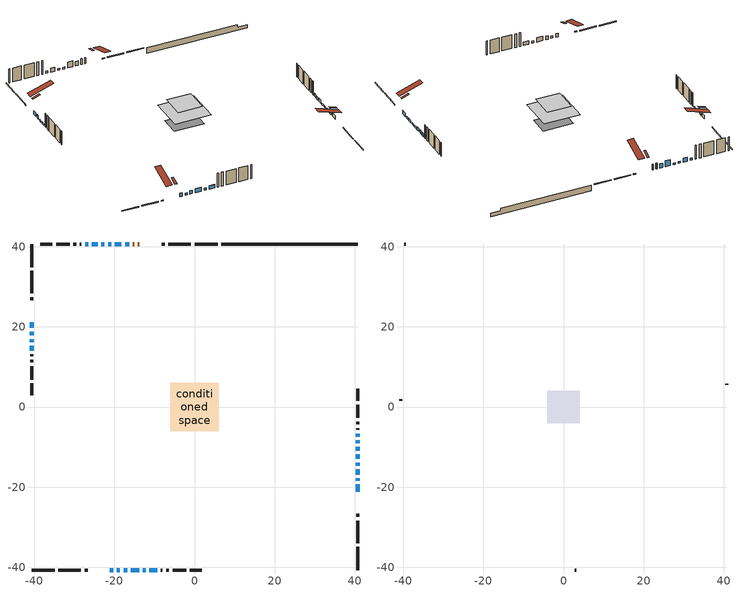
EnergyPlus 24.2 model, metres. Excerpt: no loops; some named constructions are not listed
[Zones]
conditioned space
 floor adiabatic (AdiabaticFloorConstruction): -6.07,-6.07 -6.07,6.07 6.07,6.07 6.07,-6.07 z3.05
 floor foundation (Slab1 construction): -5.08,-3.4 -5.08,3.4 5.08,3.4 5.08,-3.4 z-1.37
 wall outside (RimJoist1 construction): 5.79,40.65 0.02,40.65 / -40.65,-40.65 -34.88,-40.65 / -40.65,40.65 -40.65,34.88 / 40.65,-40.65 40.65,-34.88 z0.61:0.91
 wall outside (RimJoist2 construction): -0.91,40.65 -6.51,40.65 / -33.96,-40.65 -28.36,-40.65 / -40.65,33.96 -40.65,28.36 / 40.65,-33.96 40.65,-28.36 z0.61:0.91
 wall outside (RimJoist3 construction): -7.44,40.65 -8.19,40.65 / -27.43,-40.65 -26.67,-40.65 / -40.65,27.43 -40.65,26.67 / 40.65,-27.43 40.65,-26.67 z0.61:0.91
 wall outside (AdiabaticWallConstruction 1): -13.76,40.65 -14.11,40.65 / -15.03,40.65 -15.38,40.65 z0.61:2.64
 wall outside (AdiabaticWallConstruction): -21.1,-40.65 -20.26,-40.65 / -17.67,-40.65 -16.83,-40.65 z0.61:1.83; -19.34,-40.65 -18.6,-40.65 / 40.65,-18.35 40.65,-17.79 / -26.51,40.65 -27.25,40.65 / -12.89,-40.65 -12.15,-40.65 z0.61:1.35; -40.65,21.1 -40.65,19.75 / 40.65,-21.1 40.65,-19.27 / -40.65,18.83 -40.65,17.83 z0.61:1.96; 40.65,-16.86 40.65,-15.56 z0.61:1.37; -16.3,40.65 -17.3,40.65 z0.61:2.13; -18.22,40.65 -19.85,40.65 z0.61:2.69; -15.9,-40.65 -13.82,-40.65 z0.61:2.08; 40.65,-14.64 40.65,-13.87 / 40.65,-12.94 40.65,-11.8 / -20.78,40.65 -21.54,40.65 / -22.47,40.65 -23.24,40.65 / -40.65,16.91 -40.65,16.14 / -40.65,15.22 -40.65,14.07 z0.61:1.17; 40.65,-10.87 40.65,-9.96 / -11.22,-40.65 -9.34,-40.65 z0.61:1.78; 40.65,-9.03 40.65,-8.29 z0.61:1.68; 40.65,-7.36 40.65,-6.62 z0.61:1.7; -24.16,40.65 -25.59,40.65 z0.61:1.93
 wall outside (Wall1 construction): -28.18,40.65 -28.61,40.65 / -8.41,-40.65 -7.99,-40.65 / -40.65,13.14 -40.65,12.72 / 40.65,-5.69 40.65,-5.27 z0.61:5.49
 wall outside (Wall2 construction): -29.54,40.65 -30.22,40.65 / -7.06,-40.65 -6.38,-40.65 / -40.65,11.79 -40.65,11.11 / 40.65,-4.34 40.65,-3.66 z0.61:5.49
 wall outside (Wall3 construction): -31.15,40.65 -34.5,40.65 / -5.45,-40.65 -2.1,-40.65 / -40.65,10.18 -40.65,6.83 / 40.65,-2.73 40.65,0.62 z0.61:5.49
 wall outside (Wall4 construction): -35.43,40.65 -38.45,40.65 / -1.17,-40.65 1.85,-40.65 / -40.65,5.9 -40.65,2.88 / 40.65,1.55 40.65,4.57 z0.61:5.49
 wall foundation (FoundationWall1 construction): 6.72,40.65,-1.37 6.72,40.65,0.61 37.26,40.65,0.61 37.26,40.65,-0.27 40.65,40.65,-0.27 40.65,40.65,-1.37
 window (WindowConstruction 16): -21.1,-40.65 -20.26,-40.65 z0.61:1.83
 window (WindowConstruction 8): -19.34,-40.65 -18.6,-40.65 z0.61:1.35
 window (WindowConstruction 9): -40.65,21.1 -40.65,19.76 z0.61:1.96
 window (WindowConstruction 17): -17.67,-40.65 -16.83,-40.65 z0.61:1.83
 window (WindowConstruction 10): 40.65,-21.1 40.65,-19.27 z0.61:1.96
 window (WindowConstruction 11): 40.65,-18.35 40.65,-17.79 z0.61:1.35
 window (WindowConstruction 12): 40.65,-16.86 40.65,-15.56 z0.61:1.37
 window (WindowConstruction 13): -16.31,40.65 -17.3,40.65 z0.61:2.13
 window (WindowConstruction 14): -18.23,40.65 -19.85,40.65 z0.61:2.69
 window (WindowConstruction 15): -40.65,18.83 -40.65,17.84 z0.61:1.96
 window (WindowConstruction): -15.9,-40.65 -13.82,-40.65 z0.61:2.08
 window (WindowConstruction 18): 40.65,-14.63 40.65,-13.87 z0.61:1.17
 window (WindowConstruction 19): 40.65,-12.94 40.65,-11.8 z0.61:1.17
 window (WindowConstruction 20): -20.78,40.65 -21.54,40.65 z0.61:1.17
 window (WindowConstruction 21): -22.47,40.65 -23.23,40.65 z0.61:1.17
 window (WindowConstruction 22): -40.65,16.91 -40.65,16.14 z0.61:1.17
 window (WindowConstruction 23): -40.65,15.21 -40.65,14.07 z0.61:1.17
 window (WindowConstruction 1): 40.65,-10.87 40.65,-9.96 z0.61:1.78
 window (WindowConstruction 2): 40.65,-9.03 40.65,-8.29 z0.61:1.68
 window (WindowConstruction 3): 40.65,-7.36 40.65,-6.62 z0.61:1.7
 window (WindowConstruction 4): -24.16,40.65 -25.59,40.65 z0.61:1.93
 window (WindowConstruction 5): -26.51,40.65 -27.25,40.65 z0.61:1.35
 window (WindowConstruction 6): -12.89,-40.65 -12.15,-40.65 z0.61:1.35
 window (WindowConstruction 7): -11.22,-40.65 -9.34,-40.65 z0.61:1.78
 door (Door): -13.76,40.65 -14.1,40.65 z0.61:2.64
 door (Door 1): -15.03,40.65 -15.38,40.65 z0.61:2.64
 ceiling adiabatic (AdiabaticFloorConstruction): 6.07,-6.07 6.07,6.07 -6.07,6.07 -6.07,-6.07 z3.05
 roof outside (Roof2 construction): -12.83,40.65,5.49 -12.83,38.01,6.37 -12.14,38.01,6.37 -12.14,40.65,5.49; -22.03,-40.65,5.49 -22.03,-38.01,6.37 -22.73,-38.01,6.37 -22.73,-40.65,5.49; -40.65,22.03,5.49 -38.01,22.03,6.37 -38.01,22.73,6.37 -40.65,22.73,5.49; 40.65,-22.03,5.49 38.01,-22.03,6.37 38.01,-22.73,6.37 40.65,-22.73,5.49
attic - vented
 floor to conditioned space (Floor1 construction Reversed): -4.07,-4.07 -4.07,4.07 4.07,4.07 4.07,-4.07 z5.49
 wall outside (Wall5 construction): -39.38,40.65 -39.72,40.65 / 2.78,-40.65 3.13,-40.65 / -40.65,1.95 -40.65,1.6 / 40.65,5.5 40.65,5.85 z0.61:5.49
 roof outside (Roof1 construction): -11.21,40.65,5.49 -11.21,32.73,8.13 -9.12,32.73,8.13 -9.12,40.65,5.49; -23.66,-40.65,5.49 -23.66,-32.73,8.13 -25.75,-32.73,8.13 -25.75,-40.65,5.49; -40.65,23.66,5.49 -32.73,23.66,8.13 -32.73,25.75,8.13 -40.65,25.75,5.49; 40.65,-23.66,5.49 32.73,-23.66,8.13 32.73,-25.75,8.13 40.65,-25.75,5.49
[Schedule:Day:Interval]
clothes dryer exhaust 0 schedule day: No, 01:00, 0.123457, 02:00, 0.0740741, 03:00, 0.0493827, 04:00, 0.0246914, 05:00, 0.0493827, 06:00, 0.0740741, 07:00, 0.197531, 08:00, 0.395062, 09:00, 0.592593, 10:00, 0.839506, 11:00, 0.962963, 12:00, 1, 13:00, 0.91358, 14:00, 0.82716, 15:00, 0.716049, 16:00, 0.753086, 17:00, 0.679012, 18:00, 0.666667, 20:00, 0.62963, 21:00, 0.641975, 22:00, 0.666667, 23:00, 0.54321, 24:00, 0.296296
clothes dryer exhaust 0 schedule default day; cooling season schedule day; cooling season schedule day 2; cooling season schedule default day; exterior lighting schedule default day; natural vent schedule default day: No, 24:00, 0
cooling season schedule day 1: No, 24:00, 1
exterior lighting schedule day 10: No, 01:00, 0.552381, 03:00, 0.510952, 05:00, 0.483333, 06:00, 0.538571, 07:00, 0.607619, 08:00, 0.56619, 09:00, 0.428095, 10:00, 0.345238, 12:00, 0.331429, 13:00, 0.345238, 14:00, 0.386667, 15:00, 0.414286, 16:00, 0.483333, 17:00, 0.607619, 18:00, 0.773333, 19:00, 0.88381, 20:00, 0.939048, 21:00, 0.966667, 22:00, 0.897619, 23:00, 0.773333, 24:00, 0.649048
exterior lighting schedule day 11: No, 01:00, 0.571429, 03:00, 0.528571, 05:00, 0.5, 06:00, 0.557143, 07:00, 0.628571, 08:00, 0.585714, 09:00, 0.442857, 10:00, 0.357143, 12:00, 0.342857, 13:00, 0.357143, 14:00, 0.4, 15:00, 0.428571, 16:00, 0.5, 17:00, 0.628571, 18:00, 0.8, 19:00, 0.914286, 20:00, 0.971429, 21:00, 1, 22:00, 0.928571, 23:00, 0.8, 24:00, 0.671429
exterior lighting schedule day 7: No, 01:00, 0.419048, 03:00, 0.387619, 05:00, 0.366667, 06:00, 0.408571, 07:00, 0.460952, 08:00, 0.429524, 09:00, 0.324762, 10:00, 0.261905, 12:00, 0.251429, 13:00, 0.261905, 14:00, 0.293333, 15:00, 0.314286, 16:00, 0.366667, 17:00, 0.460952, 18:00, 0.586667, 19:00, 0.670476, 20:00, 0.712381, 21:00, 0.733333, 22:00, 0.680952, 23:00, 0.586667, 24:00, 0.492381
exterior lighting schedule day 8: No, 01:00, 0.466667, 03:00, 0.431667, 05:00, 0.408333, 06:00, 0.455, 07:00, 0.513333, 08:00, 0.478333, 09:00, 0.361667, 10:00, 0.291667, 12:00, 0.28, 13:00, 0.291667, 14:00, 0.326667, 15:00, 0.35, 16:00, 0.408333, 17:00, 0.513333, 18:00, 0.653333, 19:00, 0.746667, 20:00, 0.793333, 21:00, 0.816667, 22:00, 0.758333, 23:00, 0.653333, 24:00, 0.548333
exterior lighting schedule day 9: No, 01:00, 0.509524, 03:00, 0.47131, 05:00, 0.445833, 06:00, 0.496786, 07:00, 0.560476, 08:00, 0.522262, 09:00, 0.394881, 10:00, 0.318452, 12:00, 0.305714, 13:00, 0.318452, 14:00, 0.356667, 15:00, 0.382143, 16:00, 0.445833, 17:00, 0.560476, 18:00, 0.713333, 19:00, 0.815238, 20:00, 0.86619, 21:00, 0.891667, 22:00, 0.827976, 23:00, 0.713333, 24:00, 0.59869
[Schedule:Week:Daily]
clothes dryer exhaust 0 schedule Week Rule - Jan1-Dec31: clothes dryer exhaust 0 schedule day, clothes dryer exhaust 0 schedule day, clothes dryer exhaust 0 schedule day, clothes dryer exhaust 0 schedule day, clothes dryer exhaust 0 schedule day, clothes dryer exhaust 0 schedule day, clothes dryer exhaust 0 schedule day, clothes dryer exhaust 0 schedule default day, clothes dryer exhaust 0 schedule default day, clothes dryer exhaust 0 schedule default day, clothes dryer exhaust 0 schedule default day, clothes dryer exhaust 0 schedule default day
cooling season schedule Week Rule - Jan1-Apr28: cooling season schedule day, cooling season schedule day, cooling season schedule day, cooling season schedule day, cooling season schedule day, cooling season schedule day, cooling season schedule day, cooling season schedule default day, cooling season schedule default day, cooling season schedule default day, cooling season schedule default day, cooling season schedule default day
cooling season schedule Week Rule - Apr29-May5: cooling season schedule day, cooling season schedule day, cooling season schedule day 1, cooling season schedule day 1, cooling season schedule day 1, cooling season schedule day 1, cooling season schedule day 1, cooling season schedule default day, cooling season schedule default day, cooling season schedule default day, cooling season schedule default day, cooling season schedule default day
cooling season schedule Week Rule - May6-Sep29: cooling season schedule day 1, cooling season schedule day 1, cooling season schedule day 1, cooling season schedule day 1, cooling season schedule day 1, cooling season schedule day 1, cooling season schedule day 1, cooling season schedule default day, cooling season schedule default day, cooling season schedule default day, cooling season schedule default day, cooling season schedule default day
cooling season schedule Week Rule - Sep30-Oct6: cooling season schedule day 1, cooling season schedule day 2, cooling season schedule day 2, cooling season schedule day 2, cooling season schedule day 2, cooling season schedule day 2, cooling season schedule day 2, cooling season schedule default day, cooling season schedule default day, cooling season schedule default day, cooling season schedule default day, cooling season schedule default day
cooling season schedule Week Rule - Oct7-Dec31: cooling season schedule day 2, cooling season schedule day 2, cooling season schedule day 2, cooling season schedule day 2, cooling season schedule day 2, cooling season schedule day 2, cooling season schedule day 2, cooling season schedule default day, cooling season schedule default day, cooling season schedule default day, cooling season schedule default day, cooling season schedule default day
exterior lighting schedule Week Rule - Aug26-Sep1: exterior lighting schedule day 7, exterior lighting schedule day 7, exterior lighting schedule day 7, exterior lighting schedule day 7, exterior lighting schedule day 7, exterior lighting schedule day 7, exterior lighting schedule day 8, exterior lighting schedule default day, exterior lighting schedule default day, exterior lighting schedule default day, exterior lighting schedule default day, exterior lighting schedule default day
exterior lighting schedule Week Rule - Sep2-Sep29: exterior lighting schedule day 8, exterior lighting schedule day 8, exterior lighting schedule day 8, exterior lighting schedule day 8, exterior lighting schedule day 8, exterior lighting schedule day 8, exterior lighting schedule day 8, exterior lighting schedule default day, exterior lighting schedule default day, exterior lighting schedule default day, exterior lighting schedule default day, exterior lighting schedule default day
exterior lighting schedule Week Rule - Sep30-Oct6: exterior lighting schedule day 8, exterior lighting schedule day 9, exterior lighting schedule day 9, exterior lighting schedule day 9, exterior lighting schedule day 9, exterior lighting schedule day 9, exterior lighting schedule day 9, exterior lighting schedule default day, exterior lighting schedule default day, exterior lighting schedule default day, exterior lighting schedule default day, exterior lighting schedule default day
exterior lighting schedule Week Rule - Oct7-Oct27: exterior lighting schedule day 9, exterior lighting schedule day 9, exterior lighting schedule day 9, exterior lighting schedule day 9, exterior lighting schedule day 9, exterior lighting schedule day 9, exterior lighting schedule day 9, exterior lighting schedule default day, exterior lighting schedule default day, exterior lighting schedule default day, exterior lighting schedule default day, exterior lighting schedule default day
exterior lighting schedule Week Rule - Oct28-Nov3: exterior lighting schedule day 9, exterior lighting schedule day 9, exterior lighting schedule day 9, exterior lighting schedule day 9, exterior lighting schedule day 10, exterior lighting schedule day 10, exterior lighting schedule day 10, exterior lighting schedule default day, exterior lighting schedule default day, exterior lighting schedule default day, exterior lighting schedule default day, exterior lighting schedule default day
exterior lighting schedule Week Rule - Nov4-Nov24: exterior lighting schedule day 10, exterior lighting schedule day 10, exterior lighting schedule day 10, exterior lighting schedule day 10, exterior lighting schedule day 10, exterior lighting schedule day 10, exterior lighting schedule day 10, exterior lighting schedule default day, exterior lighting schedule default day, exterior lighting schedule default day, exterior lighting schedule default day, exterior lighting schedule default day
exterior lighting schedule Week Rule - Nov25-Dec1: exterior lighting schedule day 10, exterior lighting schedule day 10, exterior lighting schedule day 10, exterior lighting schedule day 10, exterior lighting schedule day 10, exterior lighting schedule day 10, exterior lighting schedule day 11, exterior lighting schedule default day, exterior lighting schedule default day, exterior lighting schedule default day, exterior lighting schedule default day, exterior lighting schedule default day
exterior lighting schedule Week Rule - Dec2-Dec31: exterior lighting schedule day 11, exterior lighting schedule day 11, exterior lighting schedule day 11, exterior lighting schedule day 11, exterior lighting schedule day 11, exterior lighting schedule day 11, exterior lighting schedule day 11, exterior lighting schedule default day, exterior lighting schedule default day, exterior lighting schedule default day, exterior lighting schedule default day, exterior lighting schedule default day
natural vent schedule Week Rule - Jan1-Dec31: natural vent schedule default day, natural vent schedule default day, natural vent schedule default day, natural vent schedule default day, natural vent schedule default day, natural vent schedule default day, natural vent schedule default day, natural vent schedule default day, natural vent schedule default day, natural vent schedule default day, natural vent schedule default day, natural vent schedule default day
[Schedule:Year]
clothes dryer exhaust 0 schedule: clothes dryer exhaust 0 schedule Week Rule - Jan1-Dec31, 1, 1, 12, 31
cooling season schedule: cooling season schedule Week Rule - Jan1-Apr28, 1, 1, 4, 28, cooling season schedule Week Rule - Apr29-May5, 4, 29, 5, 5, cooling season schedule Week Rule - May6-Sep29, 5, 6, 9, 29, cooling season schedule Week Rule - Sep30-Oct6, 9, 30, 10, 6, cooling season schedule Week Rule - Oct7-Dec31, 10, 7, 12, 31
natural vent schedule: natural vent schedule Week Rule - Jan1-Dec31, 1, 1, 12, 31
